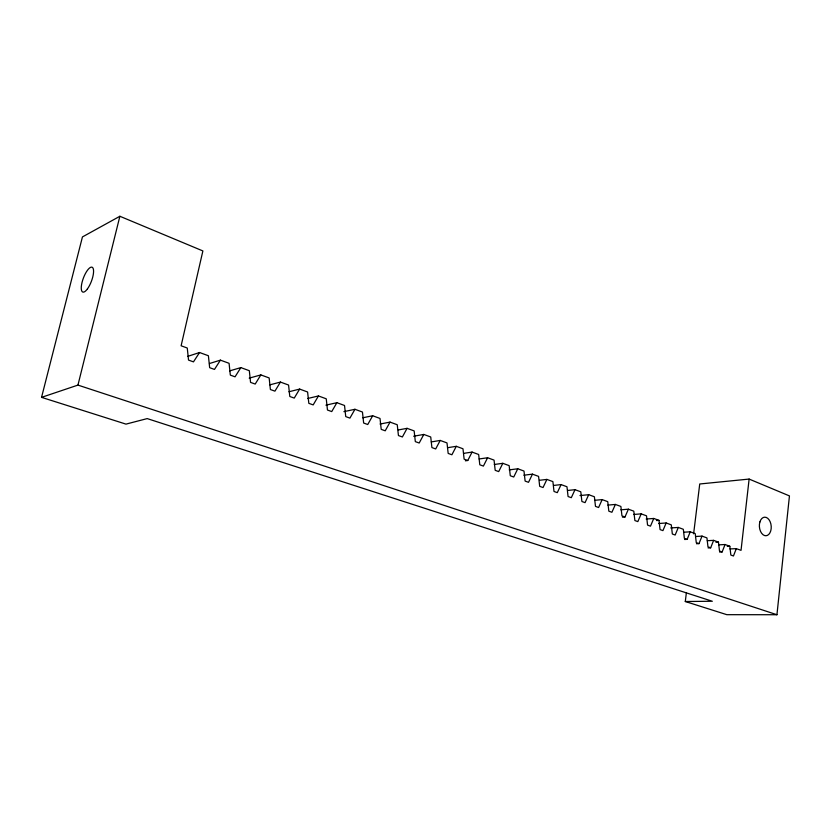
<?xml version="1.0" encoding="UTF-8"?>
<svg xmlns="http://www.w3.org/2000/svg" width="831" height="831" viewBox="0 0 831 831"><rect width="100%" height="100%" fill="white"/><g stroke="black" fill="none" stroke-linecap="round" stroke-linejoin="round"><path stroke-width="1.25" d="M686.396 592.565L685.295 601.509L726.834 614.68L776.943 614.732L789.45 495.91L749.126 479.072L699.733 483.985L693.615 533.803M749.126 479.072L741.034 550.34L736.308 548.637L729.95 548.938M119.872 216.268L82.446 236.928L41.55 397.353L77.948 385.096L119.872 216.268L202.878 250.941L181.116 345.779L187.266 348.023L188.533 360.093L193.467 361.869L199.554 352.521L208.394 355.741L209.651 367.686L214.481 369.421L220.423 360.145L229.076 363.303L230.322 375.113L235.048 376.817L240.855 367.603L249.321 370.699L250.557 382.395L255.2 384.057L260.861 374.916L269.151 377.939L270.387 389.521L274.926 391.152L280.452 382.073L288.575 385.044L289.801 396.491L294.247 398.091L299.648 389.085L307.605 391.993L308.82 403.336L313.183 404.905L318.45 395.951L326.251 398.807L327.466 410.036L331.735 411.574L336.887 402.692L344.533 405.486L345.738 416.601L349.924 418.107L354.951 409.288L362.451 412.031L363.646 423.041L367.749 424.516L372.672 415.76L380.016 418.45L381.211 429.357L385.231 430.801L390.04 422.106L397.249 424.745L398.433 435.548L402.381 436.971L407.086 428.339L414.16 430.915L415.323 441.625L419.198 443.016L423.8 434.447L430.738 436.981L431.902 447.577L435.704 448.948L440.201 440.44L447.005 442.923L448.169 453.425L451.898 454.765L456.292 446.32L462.981 448.761L464.124 459.169L467.791 460.478L472.091 452.085L478.656 454.484L479.799 464.799L483.393 466.087L487.6 457.756L494.05 460.104L495.183 470.325L498.704 471.593L502.828 463.314L509.154 465.63L510.286 475.758L513.745 477.004L517.786 468.777L523.997 471.052L525.119 481.087L528.526 482.312L532.474 474.148L538.581 476.381L539.693 486.332L543.038 487.527L546.902 479.414L552.895 481.606L554.007 491.474L557.289 492.658L561.081 484.598L566.971 486.748L568.072 496.533L571.302 497.686L575.01 489.688L580.796 491.807L581.897 501.498L585.066 502.641L588.701 494.694L594.394 496.772L595.484 506.38L598.6 507.502L602.163 499.608L607.752 501.654L608.832 511.179L611.896 512.28L615.387 504.438L620.892 506.453L621.962 515.906L624.974 516.986L628.402 509.195L633.804 511.169L634.874 520.549L637.834 521.608L641.189 513.87L646.508 515.812L647.567 525.109L650.486 526.158L653.768 518.461L659.004 520.372L660.063 529.596L662.93 530.625L666.15 522.979L671.292 524.86L672.341 534.011L675.167 535.029L678.325 527.436L683.331 529.285L684.37 538.363L687.144 539.361L690.239 531.809L695.235 533.627L696.264 542.633L698.996 543.619L702.039 536.12L706.942 537.906L707.97 546.84L710.661 547.806L713.632 540.358L718.462 542.124L719.49 550.984L722.129 551.929L725.058 544.523L729.826 546.258L730.844 555.056L733.451 555.991L736.308 548.637M187.546 356.437L199.554 352.521M209.443 363.531L220.423 360.145M229.709 370.865L240.855 367.603M249.207 378.136L260.861 374.916M269.836 384.857L280.452 382.073M288.908 391.765L299.648 389.085M307.595 398.527L318.45 395.951M325.918 405.154L336.887 402.692M343.889 411.657L354.951 409.288M362.742 417.785L372.672 415.76M380.037 424.049L390.04 422.106M398.257 429.959L407.086 428.339M413.641 436.223L423.8 434.447M431.258 441.926L440.201 440.44M447.899 447.649L456.292 446.32M463.646 453.362L472.091 452.085M465.37 460.821L467.791 460.478M479.103 458.972L487.6 457.756M494.289 464.477L502.828 463.314M509.206 469.889L517.786 468.777M523.862 475.207L532.474 474.148M539.485 480.287L546.902 479.414M553.643 485.429L561.081 484.598M567.542 490.477L575.01 489.688M579.965 495.567L588.701 494.694M594.643 500.314L602.163 499.608M607.856 505.113L615.387 504.438M620.85 509.829L628.402 509.195M633.627 514.472L641.189 513.87M622.45 517.183L624.974 516.986M646.186 519.032L653.768 518.461M656.469 520.559L659.004 520.372M658.547 523.53L666.15 522.979M670.71 527.945L678.325 527.436M683.913 532.214L690.239 531.809M695.692 536.494L702.039 536.12M684.609 539.506L687.144 539.361M707.285 540.711L713.632 540.358M715.927 542.259L718.462 542.124M696.461 543.754L698.996 543.619M718.701 544.856L725.058 544.523M727.281 546.393L729.826 546.258M708.105 547.941L710.661 547.806M719.594 552.054L722.129 551.929M685.295 601.509L712.312 601.26L147.201 418.595L125.99 424.122L41.55 397.353M77.948 385.096L776.943 614.732M87.452 288.887A13.275 4.321 -69.5 0 0 92.729 267.686A13.275 4.321 -69.5 0 0 82.061 282.322A13.275 4.321 -69.5 0 0 87.452 288.887M759.887 521.972A9.307 5.91 85 0 0 765.902 535.746A9.307 5.91 85 0 0 770.129 521.671A9.307 5.91 85 0 0 759.887 521.972"/></g></svg>
